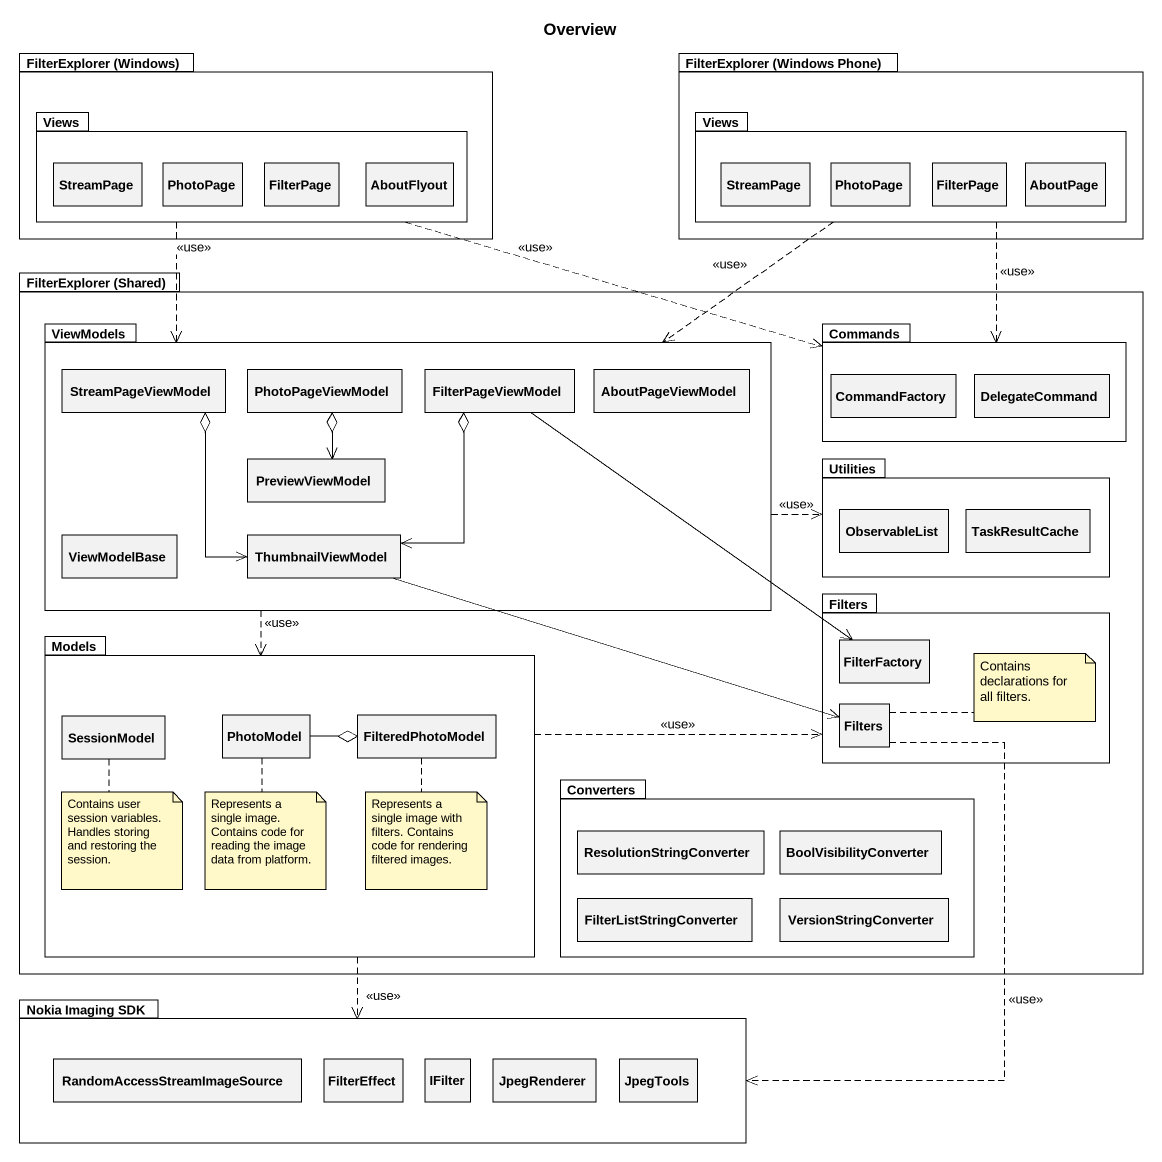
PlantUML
@startuml
title Overview
hide circle
hide empty members
package "FilterExplorer (Windows)" as FilterExplorer_Windows {
  package Views {
    class StreamPage
    class PhotoPage
    class FilterPage
    class AboutFlyout
  }
}
package "FilterExplorer (Windows Phone)" as FilterExplorer_Windows_Phone {
  package "Views" as Views_2 {
    class "StreamPage" as StreamPage_2
    class "PhotoPage" as PhotoPage_2
    class "FilterPage" as FilterPage_2
    class AboutPage
  }
}
package "FilterExplorer (Shared)" as FilterExplorer_Shared {
  package ViewModels {
    class StreamPageViewModel
    class PhotoPageViewModel
    class FilterPageViewModel
    class AboutPageViewModel
    class PreviewViewModel
    class ViewModelBase
    class ThumbnailViewModel
  }
  package Commands {
    class CommandFactory
    class DelegateCommand
  }
  package Utilities {
    class ObservableList
    class TaskResultCache
  }
  package Models {
    class SessionModel
    class PhotoModel
    class FilteredPhotoModel
  }
  package Filters {
    class FilterFactory
    class "Filters" as Filters_2
  }
  package Converters {
    class ResolutionStringConverter
    class BoolVisibilityConverter
    class FilterListStringConverter
    class VersionStringConverter
  }
}
package "Nokia Imaging SDK" as Nokia_Imaging_SDK {
  class "RandomAccessStreamImageSource" as RandomAccessStreamImageSourc
  class FilterEffect
  class IFilter
  class JpegRenderer
  class JpegTools
}
Views ..> ViewModels : <<use>>
Views .right.> Commands : <<use>>
Views_2 .left.> ViewModels : <<use>>
Views_2 ..> Commands : <<use>>
ViewModels .right.> Utilities : <<use>>
ViewModels ..> Models : <<use>>
StreamPageViewModel o--> ThumbnailViewModel
PhotoPageViewModel o--> PreviewViewModel
FilterPageViewModel o--> ThumbnailViewModel
FilterPageViewModel --> FilterFactory
ThumbnailViewModel -right-> Filters_2
Models .right.> Filters : <<use>>
Models ..> Nokia_Imaging_SDK : <<use>>
FilteredPhotoModel o-left- PhotoModel
Filters_2 ..> Nokia_Imaging_SDK : <<use>>
note right of Filters_2 : Contains declarations for all filters.
note bottom of SessionModel : Contains user session variables. Handles storing and restoring the session.
note bottom of PhotoModel : Represents a single image. Contains code for reading the image data from platform.
note bottom of FilteredPhotoModel : Represents a single image with filters. Contains code for rendering filtered images.
@enduml
